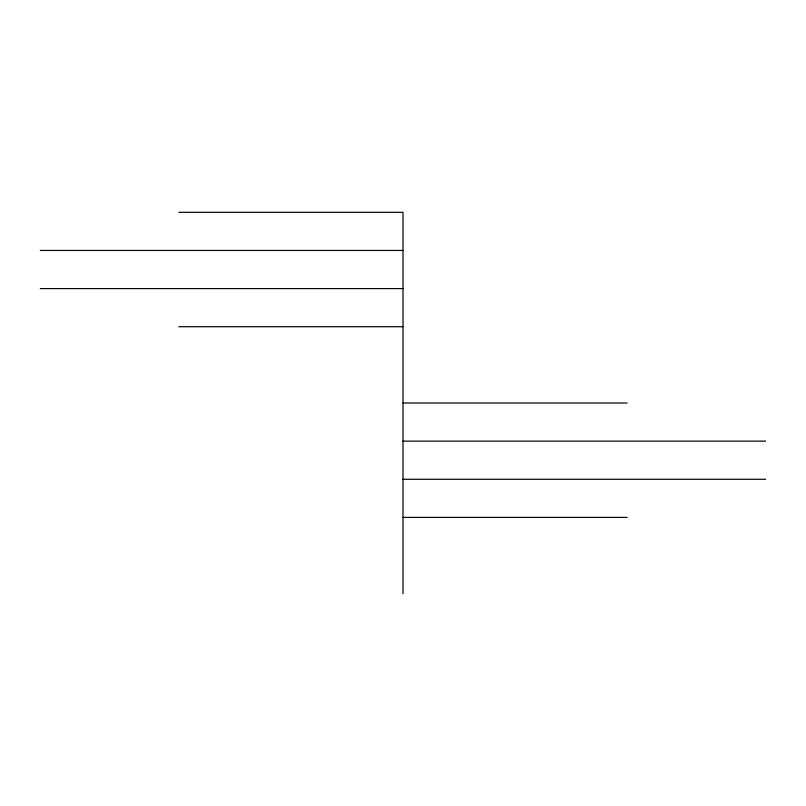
<?xml version="1.0" encoding="UTF-8"?>
<svg xmlns="http://www.w3.org/2000/svg" width="806" height="806" viewBox="0 0 806 806"><rect width="100%" height="100%" fill="white"/><g stroke="black" fill="none" stroke-linecap="round" stroke-linejoin="round"><path stroke-width="1.21" d="M178.841 212.321L403 212.321L403 593.679M40.3 250.454L403 250.454M40.3 288.588L403 288.588M178.841 326.722L403 326.722M403 403L627.159 403M403 441.134L765.7 441.134M403 479.278L765.7 479.278M403 517.412L627.159 517.412"/></g></svg>
